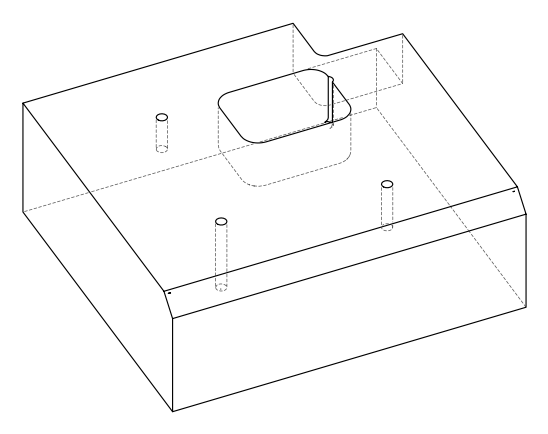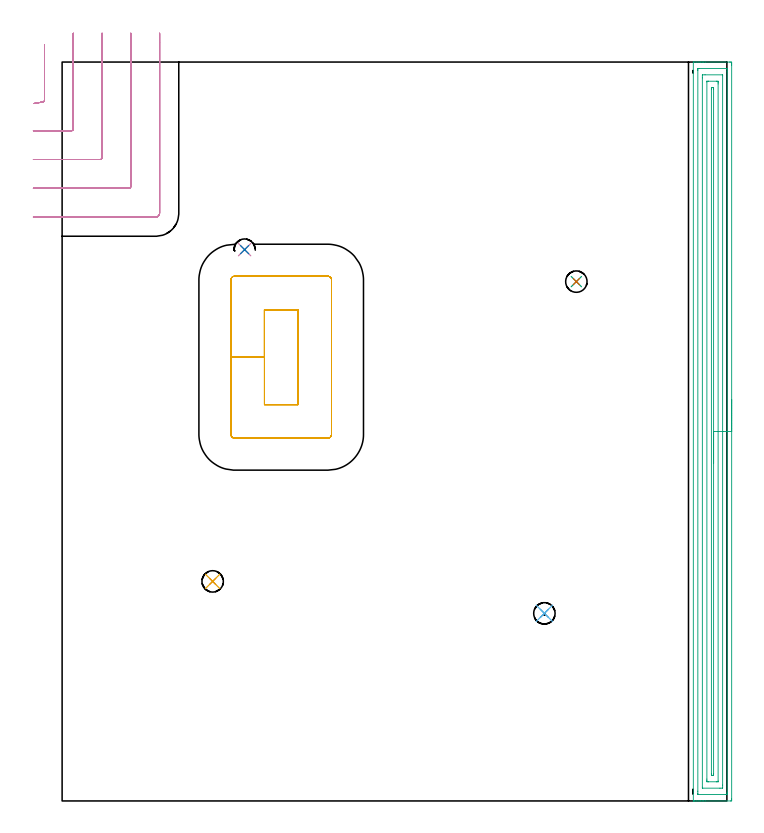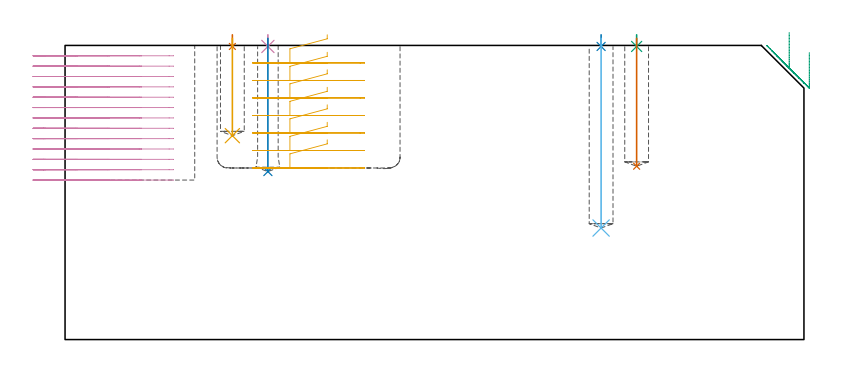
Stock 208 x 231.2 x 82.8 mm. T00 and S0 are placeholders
(PLAN: 11 operations, 4 tool changes, 23.9 min)
(1 SPOT_DRILL | STEP1POCKET | NXT0321_9005460120000 | 0.03 min | 0 mm3)
(2 SPOT_DRILL_1 | STEP1POCKET_1 | NXT0321_9005460120000 | 0.03 min | 0 mm3)
(3 SPOT_DRILL_2 | STEP1POCKET_2 | NXT0321_9005460120000 | 0.03 min | 0 mm3)
(4 SPOT_DRILL_3 | STEP1POCKET_3 | NXT0321_9005460120000 | 0.03 min | 0 mm3)
(5 DRILL_BLIND_HOLE_INTO_CENTER | STEP1POCKET | NXT0301_038 | 0.11 min | 864 mm3)
(6 DRILL_BLIND_HOLE_INTO_CENTER_1 | STEP1POCKET_1 | NXT0301_038 | 0.22 min | 1778 mm3)
(7 DRILL_BLIND_HOLE_INTO_CENTER_2 | STEP1POCKET_2 | NXT0301_038 | 0.15 min | 1166 mm3)
(8 DRILL_BLIND_HOLE_INTO_CENTER_3 | STEP1POCKET_3 | NXT0301_038 | 0.15 min | 1219 mm3)
(9 AREA_MILL | FG_CHAMFER_SURFACE | UGT0205_001 | 9.44 min | 16646 mm3)
(10 MILL_CORNER_NOTCH_RECTANGULAR | CORNER_NOTCH_RECTANGULAR | NXT0201_011 | Follow Part, ap 3, ae 75% | 9.27 min | 74980 mm3)
(11 MILL_RECTANGULAR_POCKET | POCKET_RECTANGULAR_STRAIGHT | UGT0201_095 | Follow Part, ap 5, ae 75% | 4.44 min | 120456 mm3)
(TOOL NXT0321_9005460120000 | NC Spot Drill, 142deg, 12mm, Carbide, Uncoated | D12 PA142 FL30 Z2)
(TOOL NXT0301_038 | Carbide Drill 6.7mm [860.1-0670-034A1-MM 2214] | D6.7 PA140 FL53 Z2)
(TOOL UGT0205_001 | Chamfer Mill 20 x 3 x 45 deg. | D20 FL50 Z2)
(TOOL NXT0201_011 | ENDMILL 12mm [2P460-1200-NA 1630] | D12 FL38 Z6)
(TOOL UGT0201_095 | End mill 20 mm | D20 R3 FL38 Z4)
(OP 1 SPOT_DRILL)
G17 G21 G94 G90
T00 M6
G54
G17 G0 G90 X47.1 Y68.7 S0 M3
G43 Z92.8 H0
G94 G81 G98 Z82.512 F250. R85.8
G80
M5
M2
(OP 2 SPOT_DRILL_1)
G17 G21 G94 G90
T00 M6
G54
G17 G0 G90 X150.9 Y58.7 S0 M3
G43 Z92.8 H0
G94 G81 G98 Z82.512 F250. R85.8
G80
M5
M2
(OP 3 SPOT_DRILL_2)
G17 G21 G94 G90
T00 M6
G54
G17 G0 G90 X160.9 Y162.5 S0 M3
G43 Z92.8 H0
G94 G81 G98 Z82.512 F250. R85.8
G80
M5
M2
(OP 4 SPOT_DRILL_3)
G17 G21 G94 G90
T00 M6
G54
G17 G0 G90 X57.1 Y172.5 S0 M3
G43 Z92.8 H0
G94 G81 G98 Z82.512 F250. R85.8
G80
M5
M2
(OP 5 DRILL_BLIND_HOLE_INTO_CENTER)
G17 G21 G94 G90
T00 M6
G54
G17 G0 G90 X47.1 Y68.7 S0 M3
G43 Z92.8 H1
G94 G81 G98 Z57.4 F250. R84.8
G80
M5
M2
(OP 6 DRILL_BLIND_HOLE_INTO_CENTER_1)
G17 G21 G94 G90
T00 M6
G54
G17 G0 G90 X150.9 Y58.7 S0 M3
G43 Z92.8 H1
G94 G81 G98 Z31.4 F250. R84.8
G80
M5
M2
(OP 7 DRILL_BLIND_HOLE_INTO_CENTER_2)
G17 G21 G94 G90
T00 M6
G54
G17 G0 G90 X160.9 Y162.5 S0 M3
G43 Z92.8 H1
G94 G81 G98 Z48.8 F250. R84.8
G80
M5
M2
(OP 8 DRILL_BLIND_HOLE_INTO_CENTER_3)
G17 G21 G94 G90
T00 M6
G54
G17 G0 G90 X57.1 Y172.5 S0 M3
G43 Z92.8 H1
G94 G81 G98 Z47.3 F250. R84.8
G80
M5
M2
(OP 9 AREA_MILL)
G17 G21 G94 G90
T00 M6
G54
G17 G0 G90 X209.5 Y125.6 S1061 M3
G43 Z92.8 H0
Z80.8
G94 G1 Y125.562 Z79.928 F250.
Y125.448 Z79.064
Y125.259 Z78.212
Y124.997 Z77.38
Y124.663 Z76.574
Y124.26 Z75.8
Y123.792 Z75.064
Y123.26 Z74.372
Y122.671 Z73.729
Y122.028 Z73.14
Y121.336 Z72.608
Y120.6 Z72.14
Y119.826 Z71.737
Y119.02 Z71.403
Y118.188 Z71.141
Y117.337 Z70.952
Y116.472 Z70.838
Y115.6 Z70.8
Y0.593
X209.498 Y0.26 Z70.801
X209.493 Y0.01 Z70.804
X209.172 Y0. Z71.125
X201.318 Z78.976
X200.733 Z79.564
X200.446 Z79.851
X199.86 Z80.436
X199.573 Z80.723
X198.998 Z81.301
X198.403 Z81.897
X197.828 Z82.471
X197.716 Z82.583
X197.608 Z82.684
X197.548 Z82.743
X197.502 Y0.01 Z82.788
X197.5 Y0.147 Z82.8
Y231.053
X197.502 Y231.19 Z82.788
X197.606 Y231.198 Z82.686
X197.716 Y231.2 Z82.583
X198.403 Z81.897
X198.998 Z81.301
X199.573 Z80.723
X199.86 Z80.436
X200.446 Z79.851
X200.733 Z79.564
X201.318 Z78.976
X208.879 Z71.418
X209.172 Y231.197 Z71.125
X209.493 Y231.19 Z70.804
X209.498 Y230.94 Z70.801
X209.5 Y230.607 Z70.8
Y230.272
Y115.6
X208.086 Z72.214
X208.085 Y2.595 Z72.215
X208.083 Y2.376 Z72.217
X208.079 Y2.04 Z72.221
X208.075 Y2.01 Z72.225
X208.015 Y2.006 Z72.285
X207.917 Y2.002 Z72.383
X207.794 Y2. Z72.506
X199.067 Y2.001 Z81.233
X198.953 Y2.006 Z81.347
X198.932 Y2.01 Z81.368
X198.921 Y2.017 Z81.379
X198.919 Y2.04 Z81.381
X198.916 Y2.156 Z81.384
X198.915 Y2.376 Z81.385
X198.914 Y3.049 Z81.386
X198.915 Y228.605 Z81.385
X198.917 Y228.824 Z81.383
X198.921 Y229.16 Z81.379
X198.925 Y229.19 Z81.375
X198.985 Y229.194 Z81.315
X199.083 Y229.198 Z81.217
X199.206 Y229.2 Z81.094
X207.933 Y229.199 Z72.367
X208.047 Y229.194 Z72.253
X208.068 Y229.19 Z72.232
X208.079 Y229.184 Z72.221
X208.081 Y229.16 Z72.219
X208.084 Y229.044 Z72.216
X208.085 Y228.824 Z72.215
X208.086 Y228.151 Z72.214
Y115.6
X206.672 Z73.628
Y4.93
X206.669 Y4.159 Z73.631
X206.667 Y4.043 Z73.633
X206.664 Y4.01 Z73.636
X206.631 Y4.006 Z73.669
X206.554 Y4.003 Z73.746
X205.837 Y4. Z74.463
X200.446 Y4.001 Z79.854
X200.394 Y4.003 Z79.906
X200.354 Y4.008 Z79.946
X200.335 Y4.013 Z79.965
X200.333 Y4.04 Z79.967
X200.33 Y4.159 Z79.97
X200.329 Y4.278 Z79.971
X200.328 Y226.27 Z79.972
X200.331 Y227.041 Z79.969
X200.333 Y227.157 Z79.967
X200.336 Y227.19 Z79.964
X200.369 Y227.194 Z79.931
X200.446 Y227.197 Z79.854
X201.163 Y227.2 Z79.137
X206.554 Y227.199 Z73.746
X206.606 Y227.197 Z73.694
X206.646 Y227.192 Z73.654
X206.665 Y227.187 Z73.635
X206.667 Y227.16 Z73.633
X206.67 Y227.041 Z73.63
X206.671 Y226.922 Z73.629
X206.672 Y115.6 Z73.628
X205.257 Z75.043
Y6.222
X205.255 Y6.1 Z75.045
X205.251 Y6.021 Z75.049
X205.249 Y6.009 Z75.051
X205.241 Y6.006 Z75.059
X205.217 Y6.003 Z75.083
X204.809 Y6. Z75.491
X204.752 Z75.548
X202.191 Z78.109
X202.134 Z78.166
X201.796 Y6.008 Z78.504
X201.758 Y6.01 Z78.542
X201.749 Y6.031 Z78.551
X201.746 Y6.075 Z78.554
X201.744 Y6.119 Z78.556
X201.743 Y6.4 Z78.557
Y6.833
Y224.978
X201.745 Y225.1 Z78.555
X201.749 Y225.179 Z78.551
X201.751 Y225.191 Z78.549
X201.759 Y225.194 Z78.541
X201.783 Y225.197 Z78.517
X202.191 Y225.2 Z78.109
X202.248 Z78.052
X204.809 Z75.491
X204.866 Z75.434
X205.203 Y225.192 Z75.097
X205.242 Y225.19 Z75.058
X205.251 Y225.169 Z75.049
X205.254 Y225.125 Z75.046
X205.256 Y225.082 Z75.044
X205.257 Y224.8 Z75.043
Y224.367
Y115.6
X203.843 Z76.457
Y8.553
X203.839 Y8.187 Z76.461
X203.836 Y8.013 Z76.464
X203.662 Y8.005 Z76.638
X203.243 Y8.004 Z77.057
X203.198 Y8.006 Z77.102
X203.171 Y8.009 Z77.129
X203.164 Y8.034 Z77.136
X203.161 Y8.195 Z77.139
X203.157 Y8.521 Z77.143
Y222.584
X203.159 Y222.934 Z77.141
X203.162 Y223.109 Z77.138
X203.164 Y223.188 Z77.136
X203.199 Y223.191 Z77.101
X203.336 Y223.197 Z76.964
X203.757 Y223.196 Z76.543
X203.802 Y223.194 Z76.498
X203.829 Y223.191 Z76.471
X203.836 Y223.166 Z76.464
X203.839 Y223.005 Z76.461
X203.843 Y222.679 Z76.457
Y115.6
Y114.728 Z76.495
Y113.864 Z76.609
Y113.012 Z76.798
Y112.18 Z77.06
Y111.374 Z77.394
Y110.6 Z77.797
Y109.864 Z78.265
Y109.172 Z78.796
Y108.529 Z79.386
Y107.94 Z80.029
Y107.409 Z80.721
Y106.94 Z81.457
Y106.537 Z82.231
Y106.203 Z83.037
Y105.941 Z83.869
Y105.752 Z84.72
Y105.638 Z85.585
Y105.6 Z86.457
G0 Z92.8
M5
M2
(OP 10 MILL_CORNER_NOTCH_RECTANGULAR)
G17 G21 G94 G90
T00 M6
G54
G17 G0 G90 X-8.958 Y218.208 S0 M3
G43 Z92.8 H1
Z79.885
G94 G1 X-6. Y218.708 F250.
G3 X-5.5 Y219.296 R0.6 F500.
G1 Y233.598
Y236.598 F250.
G0 Z92.8
X-9. Y209.7
Z79.885
G1 X-6.
X2.903 F500.
G3 X3.5 Y210.297 R0.6
G1 Y237.2
Y240.2 F250.
G0 Z92.8
X-9. Y200.7
Z79.885
G1 X-6.
X11.903 F500.
G3 X12.5 Y201.297 R0.6
G1 Y237.2
Y240.2 F250.
G0 Z92.8
X-9. Y191.7
Z79.885
G1 X-6.
X20.903 F500.
G3 X21.5 Y192.297 R0.6
G1 Y237.2
Y240.2 F250.
G0 Z92.8
X-9. Y182.7
Z79.885
G1 X-6.
X29.3 F500.
G3 X30.5 Y183.9 R1.2
G1 Y237.2
Y240.2 F250.
G0 Z92.8
X-8.958 Y218.208
Z76.969
G1 X-6. Y218.708
G3 X-5.5 Y219.296 R0.6 F500.
G1 Y233.598
Y236.598 F250.
G0 Z92.8
X-9. Y209.7
Z76.969
G1 X-6.
X2.903 F500.
G3 X3.5 Y210.297 R0.6
G1 Y237.2
Y240.2 F250.
G0 Z92.8
X-9. Y200.7
Z76.969
G1 X-6.
X11.903 F500.
G3 X12.5 Y201.297 R0.6
G1 Y237.2
Y240.2 F250.
G0 Z92.8
X-9. Y191.7
Z76.969
G1 X-6.
X20.903 F500.
G3 X21.5 Y192.297 R0.6
G1 Y237.2
Y240.2 F250.
G0 Z92.8
X-9. Y182.7
Z76.969
G1 X-6.
X29.3 F500.
G3 X30.5 Y183.9 R1.2
G1 Y237.2
Y240.2 F250.
G0 Z92.8
X-8.958 Y218.208
Z74.054
G1 X-6. Y218.708
G3 X-5.5 Y219.296 R0.6 F500.
G1 Y233.598
Y236.598 F250.
G0 Z92.8
X-9. Y209.7
Z74.054
G1 X-6.
X2.903 F500.
G3 X3.5 Y210.297 R0.6
G1 Y237.2
Y240.2 F250.
G0 Z92.8
X-9. Y200.7
Z74.054
G1 X-6.
X11.903 F500.
G3 X12.5 Y201.297 R0.6
G1 Y237.2
Y240.2 F250.
G0 Z92.8
X-9. Y191.7
Z74.054
G1 X-6.
X20.903 F500.
G3 X21.5 Y192.297 R0.6
G1 Y237.2
Y240.2 F250.
G0 Z92.8
X-9. Y182.7
Z74.054
G1 X-6.
X29.3 F500.
G3 X30.5 Y183.9 R1.2
G1 Y237.2
Y240.2 F250.
G0 Z92.8
X-8.958 Y218.208
Z71.138
G1 X-6. Y218.708
G3 X-5.5 Y219.296 R0.6 F500.
G1 Y233.598
Y236.598 F250.
G0 Z92.8
X-9. Y209.7
Z71.138
G1 X-6.
X2.903 F500.
G3 X3.5 Y210.297 R0.6
G1 Y237.2
Y240.2 F250.
G0 Z92.8
X-9. Y200.7
Z71.138
G1 X-6.
X11.903 F500.
G3 X12.5 Y201.297 R0.6
G1 Y237.2
Y240.2 F250.
G0 Z92.8
X-9. Y191.7
Z71.138
G1 X-6.
X20.903 F500.
G3 X21.5 Y192.297 R0.6
G1 Y237.2
Y240.2 F250.
G0 Z92.8
X-9. Y182.7
Z71.138
G1 X-6.
X29.3 F500.
G3 X30.5 Y183.9 R1.2
G1 Y237.2
Y240.2 F250.
G0 Z92.8
X-8.958 Y218.208
Z68.223
G1 X-6. Y218.708
G3 X-5.5 Y219.296 R0.6 F500.
G1 Y233.598
Y236.598 F250.
G0 Z92.8
X-9. Y209.7
Z68.223
G1 X-6.
X2.903 F500.
G3 X3.5 Y210.297 R0.6
G1 Y237.2
Y240.2 F250.
G0 Z92.8
X-9. Y200.7
Z68.223
G1 X-6.
X11.903 F500.
G3 X12.5 Y201.297 R0.6
G1 Y237.2
Y240.2 F250.
G0 Z92.8
X-9. Y191.7
Z68.223
G1 X-6.
X20.903 F500.
G3 X21.5 Y192.297 R0.6
G1 Y237.2
Y240.2 F250.
G0 Z92.8
X-9. Y182.7
Z68.223
G1 X-6.
X29.3 F500.
G3 X30.5 Y183.9 R1.2
G1 Y237.2
Y240.2 F250.
G0 Z92.8
X-8.958 Y218.208
Z65.308
G1 X-6. Y218.708
G3 X-5.5 Y219.296 R0.6 F500.
G1 Y233.598
Y236.598 F250.
G0 Z92.8
X-9. Y209.7
Z65.308
G1 X-6.
X2.903 F500.
G3 X3.5 Y210.297 R0.6
G1 Y237.2
Y240.2 F250.
G0 Z92.8
X-9. Y200.7
Z65.308
G1 X-6.
X11.903 F500.
G3 X12.5 Y201.297 R0.6
G1 Y237.2
Y240.2 F250.
G0 Z92.8
X-9. Y191.7
Z65.308
G1 X-6.
X20.903 F500.
G3 X21.5 Y192.297 R0.6
G1 Y237.2
Y240.2 F250.
G0 Z92.8
X-9. Y182.7
Z65.308
G1 X-6.
X29.3 F500.
G3 X30.5 Y183.9 R1.2
G1 Y237.2
Y240.2 F250.
G0 Z92.8
X-8.958 Y218.208
Z62.392
G1 X-6. Y218.708
G3 X-5.5 Y219.296 R0.6 F500.
G1 Y233.598
Y236.598 F250.
G0 Z92.8
X-9. Y209.7
Z62.392
G1 X-6.
X2.903 F500.
G3 X3.5 Y210.297 R0.6
G1 Y237.2
Y240.2 F250.
G0 Z92.8
X-9. Y200.7
Z62.392
G1 X-6.
X11.903 F500.
G3 X12.5 Y201.297 R0.6
G1 Y237.2
Y240.2 F250.
G0 Z92.8
X-9. Y191.7
Z62.392
G1 X-6.
X20.903 F500.
G3 X21.5 Y192.297 R0.6
G1 Y237.2
Y240.2 F250.
G0 Z92.8
X-9. Y182.7
Z62.392
G1 X-6.
X29.3 F500.
G3 X30.5 Y183.9 R1.2
G1 Y237.2
Y240.2 F250.
G0 Z92.8
X-8.958 Y218.208
Z59.477
G1 X-6. Y218.708
G3 X-5.5 Y219.296 R0.6 F500.
G1 Y233.598
Y236.598 F250.
G0 Z92.8
X-9. Y209.7
Z59.477
G1 X-6.
X2.903 F500.
G3 X3.5 Y210.297 R0.6
G1 Y237.2
Y240.2 F250.
G0 Z92.8
X-9. Y200.7
Z59.477
G1 X-6.
X11.903 F500.
G3 X12.5 Y201.297 R0.6
G1 Y237.2
Y240.2 F250.
G0 Z92.8
X-9. Y191.7
Z59.477
G1 X-6.
X20.903 F500.
G3 X21.5 Y192.297 R0.6
G1 Y237.2
Y240.2 F250.
G0 Z92.8
X-9. Y182.7
Z59.477
G1 X-6.
X29.3 F500.
G3 X30.5 Y183.9 R1.2
G1 Y237.2
Y240.2 F250.
G0 Z92.8
X-8.958 Y218.208
Z56.562
G1 X-6. Y218.708
G3 X-5.5 Y219.296 R0.6 F500.
G1 Y233.598
Y236.598 F250.
G0 Z92.8
X-9. Y209.7
Z56.562
G1 X-6.
X2.903 F500.
G3 X3.5 Y210.297 R0.6
G1 Y237.2
Y240.2 F250.
G0 Z92.8
X-9. Y200.7
Z56.562
G1 X-6.
X11.903 F500.
G3 X12.5 Y201.297 R0.6
G1 Y237.2
Y240.2 F250.
G0 Z92.8
X-9. Y191.7
Z56.562
G1 X-6.
X20.903 F500.
G3 X21.5 Y192.297 R0.6
G1 Y237.2
Y240.2 F250.
G0 Z92.8
X-9. Y182.7
Z56.562
G1 X-6.
X29.3 F500.
G3 X30.5 Y183.9 R1.2
G1 Y237.2
Y240.2 F250.
G0 Z92.8
X-8.958 Y218.208
Z53.646
G1 X-6. Y218.708
G3 X-5.5 Y219.296 R0.6 F500.
G1 Y233.598
Y236.598 F250.
G0 Z92.8
X-9. Y209.7
Z53.646
G1 X-6.
X2.903 F500.
G3 X3.5 Y210.297 R0.6
G1 Y237.2
Y240.2 F250.
G0 Z92.8
X-9. Y200.7
Z53.646
G1 X-6.
X11.903 F500.
G3 X12.5 Y201.297 R0.6
G1 Y237.2
Y240.2 F250.
G0 Z92.8
X-9. Y191.7
Z53.646
G1 X-6.
X20.903 F500.
G3 X21.5 Y192.297 R0.6
G1 Y237.2
Y240.2 F250.
G0 Z92.8
X-9. Y182.7
Z53.646
G1 X-6.
X29.3 F500.
G3 X30.5 Y183.9 R1.2
G1 Y237.2
Y240.2 F250.
G0 Z92.8
X-8.958 Y218.208
Z50.731
G1 X-6. Y218.708
G3 X-5.5 Y219.296 R0.6 F500.
G1 Y233.598
Y236.598 F250.
G0 Z92.8
X-9. Y209.7
Z50.731
G1 X-6.
X2.903 F500.
G3 X3.5 Y210.297 R0.6
G1 Y237.2
Y240.2 F250.
G0 Z92.8
X-9. Y200.7
Z50.731
G1 X-6.
X11.903 F500.
G3 X12.5 Y201.297 R0.6
G1 Y237.2
Y240.2 F250.
G0 Z92.8
X-9. Y191.7
Z50.731
G1 X-6.
X20.903 F500.
G3 X21.5 Y192.297 R0.6
G1 Y237.2
Y240.2 F250.
G0 Z92.8
X-9. Y182.7
Z50.731
G1 X-6.
X29.3 F500.
G3 X30.5 Y183.9 R1.2
G1 Y237.2
Y240.2 F250.
G0 Z92.8
X-8.958 Y218.208
Z47.815
G1 X-6. Y218.708
G3 X-5.5 Y219.296 R0.6 F500.
G1 Y233.598
Y236.598 F250.
G0 Z92.8
X-9. Y209.7
Z47.815
G1 X-6.
X2.903 F500.
G3 X3.5 Y210.297 R0.6
G1 Y237.2
Y240.2 F250.
G0 Z92.8
X-9. Y200.7
Z47.815
G1 X-6.
X11.903 F500.
G3 X12.5 Y201.297 R0.6
G1 Y237.2
Y240.2 F250.
G0 Z92.8
X-9. Y191.7
Z47.815
G1 X-6.
X20.903 F500.
G3 X21.5 Y192.297 R0.6
G1 Y237.2
Y240.2 F250.
G0 Z92.8
X-9. Y182.7
Z47.815
G1 X-6.
X29.3 F500.
G3 X30.5 Y183.9 R1.2
G1 Y237.2
Y240.2 F250.
G0 Z92.8
X-8.958 Y218.208
Z44.9
G1 X-6. Y218.708
G3 X-5.5 Y219.296 R0.6 F500.
G1 Y233.598
Y236.598 F250.
G0 Z92.8
X-9. Y209.7
Z44.9
G1 X-6.
X2.903 F500.
G3 X3.5 Y210.297 R0.6
G1 Y237.2
Y240.2 F250.
G0 Z92.8
X-9. Y200.7
Z44.9
G1 X-6.
X11.903 F500.
G3 X12.5 Y201.297 R0.6
G1 Y237.2
Y240.2 F250.
G0 Z92.8
X-9. Y191.7
Z44.9
G1 X-6.
X20.903 F500.
G3 X21.5 Y192.297 R0.6
G1 Y237.2
Y240.2 F250.
G0 Z92.8
X-9. Y182.7
Z44.9
G1 X-6.
X29.3 F500.
G3 X30.5 Y183.9 R1.2
G1 Y237.2
Y240.2 F250.
G0 Z92.8
M5
M2
(OP 11 MILL_RECTANGULAR_POCKET)
G17 G21 G94 G90
T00 M6
G54
G17 G0 G90 X73.8 Y149.46 S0 M3
G43 Z92.8 H0
Z85.8
G94 G1 Y153.7 Z84.664 F250.
X63.3 Z81.85
Y138.85 Z77.871
Y124. F500.
X73.8
Y153.7
X63.3
Y138.85
X52.8
Y114.7
G3 X54. Y113.5 R1.2
G1 X83.1
G3 X84.3 Y114.7 R1.2
G1 Y163.
G3 X83.1 Y164.2 R1.2
G1 X54.
G3 X52.8 Y163. R1.2
G1 Y138.85
Y137.85
G0 X73.8 Y149.46 Z80.871
G1 Y153.7 Z79.735 F250.
X63.3 Z76.922
Y138.85 Z72.943
Y124. F500.
X73.8
Y153.7
X63.3
Y138.85
X52.8
Y114.7
G3 X54. Y113.5 R1.2
G1 X83.1
G3 X84.3 Y114.7 R1.2
G1 Y163.
G3 X83.1 Y164.2 R1.2
G1 X54.
G3 X52.8 Y163. R1.2
G1 Y138.85
Y137.85
G0 X73.8 Y149.46 Z75.943
G1 Y153.7 Z74.807 F250.
X63.3 Z71.993
Y138.85 Z68.014
Y124. F500.
X73.8
Y153.7
X63.3
Y138.85
X52.8
Y114.7
G3 X54. Y113.5 R1.2
G1 X83.1
G3 X84.3 Y114.7 R1.2
G1 Y163.
G3 X83.1 Y164.2 R1.2
G1 X54.
G3 X52.8 Y163. R1.2
G1 Y138.85
Y137.85
G0 X73.8 Y149.46 Z71.014
G1 Y153.7 Z69.878 F250.
X63.3 Z67.065
Y138.85 Z63.086
Y124. F500.
X73.8
Y153.7
X63.3
Y138.85
X52.8
Y114.7
G3 X54. Y113.5 R1.2
G1 X83.1
G3 X84.3 Y114.7 R1.2
G1 Y163.
G3 X83.1 Y164.2 R1.2
G1 X54.
G3 X52.8 Y163. R1.2
G1 Y138.85
Y137.85
G0 X73.8 Y149.46 Z66.086
G1 Y153.7 Z64.95 F250.
X63.3 Z62.136
Y138.85 Z58.157
Y124. F500.
X73.8
Y153.7
X63.3
Y138.85
X52.8
Y114.7
G3 X54. Y113.5 R1.2
G1 X83.1
G3 X84.3 Y114.7 R1.2
G1 Y163.
G3 X83.1 Y164.2 R1.2
G1 X54.
G3 X52.8 Y163. R1.2
G1 Y138.85
Y137.85
G0 X73.8 Y149.46 Z61.157
G1 Y153.7 Z60.021 F250.
X63.3 Z57.208
Y138.85 Z53.229
Y124. F500.
X73.8
Y153.7
X63.3
Y138.85
X52.8
Y114.7
G3 X54. Y113.5 R1.2
G1 X83.1
G3 X84.3 Y114.7 R1.2
G1 Y163.
G3 X83.1 Y164.2 R1.2
G1 X54.
G3 X52.8 Y163. R1.2
G1 Y138.85
Y137.85
G0 X73.8 Y149.46 Z56.229
G1 Y153.7 Z55.093 F250.
X63.3 Z52.279
Y138.85 Z48.3
Y124. F500.
X73.8
Y153.7
X63.3
Y138.85
X52.8
Y114.7
G3 X54. Y113.5 R1.2
G1 X83.1
G3 X84.3 Y114.7 R1.2
G1 Y163.
G3 X83.1 Y164.2 R1.2
G1 X54.
G3 X52.8 Y163. R1.2
G1 Y138.85
Y137.85
G0 Z92.8
M5
M2
